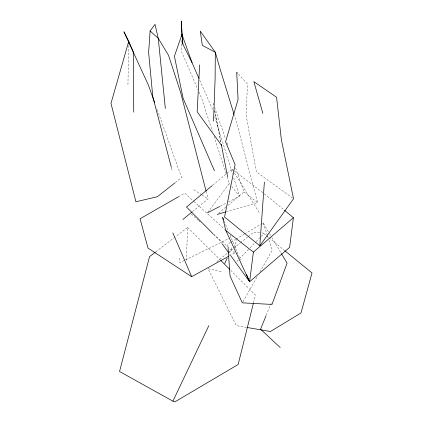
<?xml version="1.0" encoding="UTF-8"?>
<svg xmlns="http://www.w3.org/2000/svg" width="423" height="423" viewBox="0 0 423 423"><rect width="100%" height="100%" fill="white"/><g stroke="black" fill="none" stroke-linecap="round" stroke-linejoin="round"><path stroke-width="0.32" stroke-dasharray="2.12 1.59" d="M181.874 40.296L181.684 51.907L197.858 89.517M127.952 84.616L128.703 44.574M186.31 260.394L187.648 227.389L175.645 236.6M229.414 255.867L234.559 253.028L234.786 251.114M235.167 247.931L236.156 239.645M253.541 302.688L255.444 295.043L230.667 270.313M266.236 315.235L271.661 301.885M229.478 252.975L231.83 247.719M242.955 301.699L257.311 276.51M259.923 271.931L272.322 250.178L268.97 240.243M207.857 212.298L229.324 183.392L227.278 177.11M236.795 261.446L249.655 248.238M250.115 247.767L255.629 242.104M256.089 241.633L260.679 236.917M261.139 236.446L263.894 233.618L265.919 235.273M218.723 213.15L225.792 207.201M227.812 205.504L243.971 191.91L235.331 167.032M212.78 185.115L226.421 173.731M226.924 173.308L231.978 169.094L234.062 170.691M192.433 211.669L208.084 198.873L206.271 191.836M216.75 261.668L227.548 253.044M228.06 252.631L233.2 248.523M233.713 248.116L239.883 243.188M240.396 242.776L247.592 237.028M248.105 236.616L253.758 232.1L260.05 232.65M175.397 182.503L181.599 177.607L156.605 107.976M155.812 251.817L175.122 237.002M230.598 242.395L227.791 244.082L228.018 247.328M231.159 242.056L235.643 239.365M236.203 239.027L244.05 234.31M244.61 233.972L263.111 222.852L269.192 233.068M178.443 196.79L184.745 193.179L193.56 201.147M220.246 206.191L226.051 203.172M228.372 201.967L239.407 196.24L233.734 177.961M185.422 259.944L232.417 236.758M184.275 260.51L179.796 262.709L179.764 257.84M226.035 211.828L257.559 202.564L236.531 122.337L234.205 114.797M246.641 327.391L236.351 325.61L208.016 268.647L221.552 271.778M261.937 232.814L263.894 233.618M193.729 189.663L201.459 194.622M202.009 194.977L208.084 198.873M292.467 198.017L256.396 171.881L246.038 114.77L247.518 83.992L237.996 73.665M234.585 171.088L263.778 193.427M264.301 193.829L283.933 209.829M243.971 191.91L257.559 202.564M266.427 235.685L268.452 237.345M268.959 237.758L284.156 250.183M191.333 214.054L198.133 220.182M198.62 220.621L200.56 222.371M213.673 234.199L234.559 253.028M194.051 201.591L224.893 229.467M187.648 227.389L220.378 260.05M213.43 234.168L219.928 240.719L221.853 243.384M229.324 183.392L230.133 184.417M231.746 186.474L239.407 196.24M229.567 254.038L230.72 255.64M231.978 169.094L233.015 170.755M234.405 172.965L259.717 213.329M269.525 233.633L271.555 237.039M271.889 237.604L281.009 252.922M199.783 80.312L212.23 108.621L213.012 111.143M198.9 91.944L201.512 98.009L212.351 131.283M224.169 221.086L228.24 230.794M230.022 235.04L240.454 259.912M214.598 107.315L225.396 138.416M226.908 142.768L227.558 144.634M263.111 222.852L267.505 235.897M267.717 236.515L268.134 237.758M213.985 136.306L226.257 173.975M214.768 116.817L232.565 174.176M171.537 168.079L172.034 169.988M214.688 110.63L221.107 143.312M214.694 110.704L221.028 143.069M213.557 104.862L213.303 103.582L213.557 104.878"/><path stroke-width="0.63" d="M181.938 36.42L181.256 21.15L182.852 44.166L192.105 62.847L198.99 78.509M128.729 43.262L128.766 41.29L123.928 31.788L148.346 84.975L154.596 102.382M213.552 121.205L215.101 78.932L215.318 52.288L200.285 31.149L202.321 45.351L215.318 52.288L220.06 68.923L234.009 114.168M199.656 64.909L197.166 111.799L221.483 145.232M165.345 108.5L158.26 38.334L154.987 24.365L150.123 30.995L148.626 52.526L152.809 96.809L171.368 167.439M237.567 73.195L236.7 72.254L238.08 99.437L225.581 141.774L235.093 164.658L224.56 216.988L259.812 245.816L264.38 182.107M231.106 256.169L249.612 281.75L253.382 252.108L293.398 217.692L284.436 210.247M293.398 217.692L289.628 247.333L249.612 281.75L225.819 230.482L222.641 217.443L223.656 219.87M253.382 303.328L238.154 364.499L174.916 401.85L172.907 401.178L119.545 371.505L149.546 256.624L155.289 252.219M192.105 62.847L181.969 34.485L174.403 56.243L183.122 98.342L214.445 170.792M265.993 315.844L260.568 329.194L280.232 347.547M224.782 263.487L227.13 258.231M172.907 401.178L208.777 325.742M259.812 245.816L293.53 198.784L281.332 139.49L276.579 97.258L253.837 81.623L262.879 113.433M212.277 185.533L186.511 207.032L212.965 233.702M182.836 219.511L191.926 212.082M174.879 182.91L157.298 196.769L135.894 201.76L110.985 103.408L128.766 41.29L133.266 51.833L133.747 112.143M178.443 196.79L140.055 218.77L148.008 248.074L191.661 276.69L228.843 256.179M207.466 212.822L219.664 206.493M217.205 214.424L225.401 212.013M247.286 327.502L270.44 331.51L301.012 312.946L312.015 272.962L284.663 250.596M225.819 230.482L253.382 252.108M150.123 30.995L158.26 38.334L168.507 55.26L180.7 92.658L206.107 191.196M220.848 260.515L229.731 269.382M222.239 243.912L228.795 252.975M281.348 253.488L287.085 263.138L272.005 304.428L242.305 302.847L230.017 275.928L228.066 247.978M172.843 232.867L191.661 276.69M246.561 274.469L249.612 281.75M221.277 144.365L227.611 176.729M181.969 34.485L182.852 44.166"/></g></svg>
